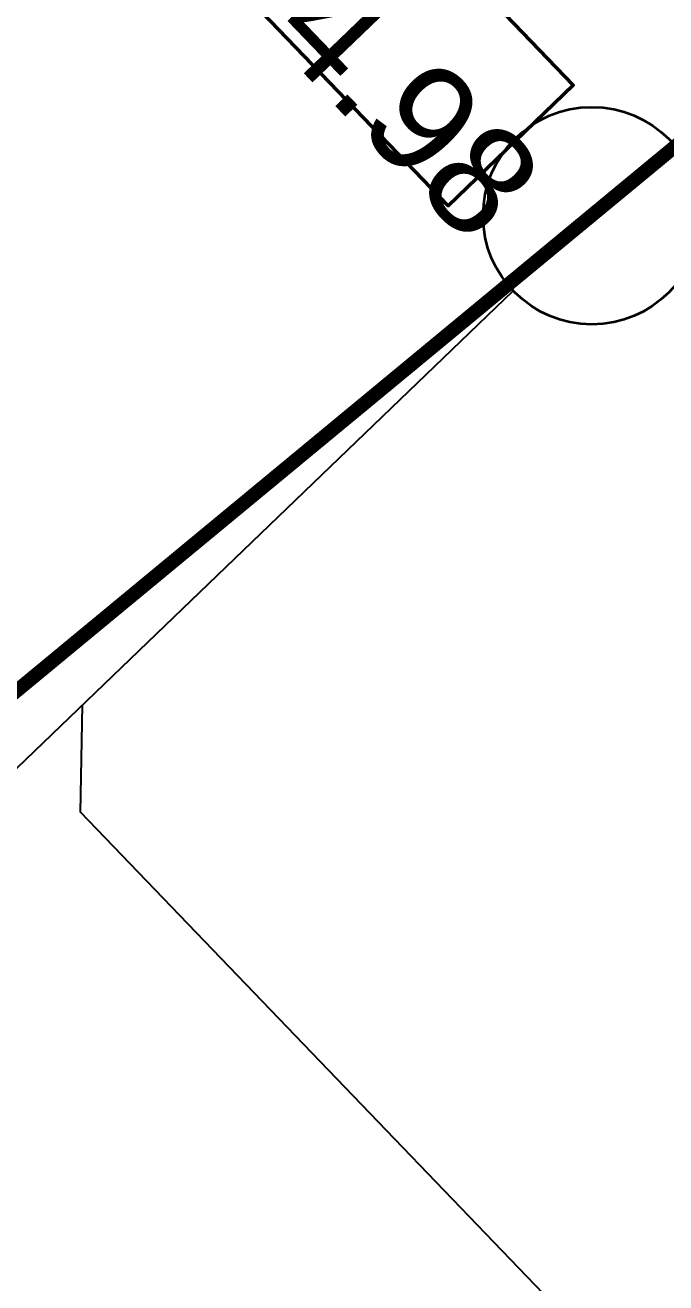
# Model space of a CAD drawing. Header units: metres. Extents: x 2687650.8 to 2687727.1, y 1234407.3 to 1234484.3.
# Drawn here: x 2687665.744 to 2687668.109, y 1234453.956 to 1234458.598 of the extents above; entities that cross this region are included whole.
import ezdxf

# ---------------------------------------------------------------- set-up
doc = ezdxf.new("R2010")
doc.units = ezdxf.units.M
doc.layers.add('PDF_3D_Kurven', color=7, linetype='Continuous', true_color=0xdda500)
doc.layers.add('PDF_AV_01234-Bobe-Gartenanlage', color=7, linetype='Continuous', true_color=0xfdfdfd)
for name, color, linetype in [('PDF_A-KOTEN', 7, 'Continuous'), ('PDF_AV_01211-Bobe-Gebaeude', 7, 'Continuous'), ('PDF_PDF_Geometrie', 5, 'Continuous'), ('PDF_Text', 7, 'Continuous')]:
    doc.layers.add(name, color=color, linetype=linetype)
doc.styles.add('PDF Arial', font='arial.ttf')

# ---------------------------------------------------------------- blocks, each defined once
blk = doc.blocks.new('A$C1c84ec86')
at = {"layer": 'PDF_3D_Kurven', "lineweight": 0}
blk.add_lwpolyline([(599.98, 1389.83, 4.98, 4.98, 0), (606.75, 1378.08, 5.21, 5.21, 0), (614.27, 1364.22, 4.99, 4.99, 0), (618.18, 1342.41, 5.05, 5.05, 0), (625.38, 1298.6, 4.94, 4.94, 0), (633.21, 1255.1, 5.02, 5.02, 0), (638.5, 1234.67, 4.92, 4.92, 0), (649.09, 1238.8, 5.11, 5.11, 0), (665.6, 1249.28, 5.03, 5.03, 0), (677.98, 1257.11, 0, 0, 0), (705.18, 1270.76, 0, 0, 0), (758.84, 1297.01, 0, 0, 0), (813.03, 1322.94, 0, 0, 0), (841.5, 1334.58, 0, 0, 0)], format="xyseb", dxfattribs=at)
at = {"layer": 'PDF_A-KOTEN', "lineweight": 50}
blk.add_lwpolyline([(650.89, 1507.73), (650.89, 1571.86), (817.89, 1571.86), (817.89, 1507.73)], close=True, dxfattribs=at)
at = {"layer": 'PDF_AV_01211-Bobe-Gebaeude', "lineweight": 0, "const_width": 5.14}
blk.add_lwpolyline([(1914.77, 2193.33), (911.66, 2268.68), (821.6, 1068.94), (1822.69, 992.84)], dxfattribs=at)
at = {"layer": 'PDF_AV_01234-Bobe-Gartenanlage', "lineweight": 25}
for points in [[(859.81, 1578), (859.81, 1578.85)], [(859.38, 1573.35), (859.59, 1574.19)], [(859.59, 1576.31), (859.81, 1576.94)], [(859.59, 1575.25), (859.59, 1575.89)], [(859.59, 1574.4), (859.59, 1575.04)], [(859.81, 1577.16), (859.81, 1577.79)], [(859.17, 1570.59), (859.38, 1571.44)], [(859.17, 1569.75), (859.17, 1570.38)], [(859.17, 1568.69), (859.17, 1569.54)], [(859.38, 1572.5), (859.38, 1573.13)], [(859.38, 1571.65), (859.38, 1572.29)], [(858.75, 1565.09), (858.96, 1565.73)], [(858.75, 1564.24), (858.75, 1564.88)], [(858.96, 1567.84), (859.17, 1568.48)], [(858.96, 1567), (858.96, 1567.63)], [(858.96, 1565.94), (858.96, 1566.78)], [(858.32, 1559.59), (858.54, 1560.22)], [(858.54, 1562.34), (858.75, 1562.97)], [(858.54, 1561.28), (858.54, 1562.13)], [(858.54, 1560.43), (858.54, 1561.07)], [(858.75, 1563.19), (858.75, 1564.03)], [(858.11, 1556.84), (858.32, 1557.47)], [(858.11, 1555.78), (858.11, 1556.41)], [(858.11, 1554.93), (858.11, 1555.57)], [(858.32, 1558.53), (858.32, 1559.38)], [(858.32, 1557.68), (858.32, 1558.32)], [(857.69, 1551.12), (857.9, 1551.97)], [(857.69, 1550.27), (857.69, 1550.91)], [(857.9, 1553.87), (858.11, 1554.72)], [(857.9, 1553.03), (857.9, 1553.66)], [(857.9, 1552.18), (857.9, 1552.81)], [(857.27, 1545.62), (857.48, 1546.25)], [(857.48, 1548.37), (857.69, 1549)], [(857.48, 1547.52), (857.48, 1548.16)], [(857.48, 1546.46), (857.48, 1547.31)], [(857.69, 1549.22), (857.69, 1550.06)], [(857.05, 1542.87), (857.27, 1543.5)], [(857.05, 1541.81), (857.05, 1542.65)], [(857.05, 1540.96), (857.05, 1541.6)], [(857.27, 1544.77), (857.27, 1545.41)], [(857.27, 1543.71), (857.27, 1544.35)], [(856.63, 1537.36), (856.84, 1538)], [(856.63, 1536.3), (856.63, 1536.94)], [(856.84, 1540.11), (857.05, 1540.75)], [(856.84, 1539.06), (856.84, 1539.9)], [(856.84, 1538.21), (856.84, 1538.84)], [(856.42, 1533.55), (856.42, 1534.19)], [(856.42, 1532.71), (856.42, 1533.34)], [(856.42, 1531.65), (856.42, 1532.49)], [(856.63, 1535.46), (856.63, 1536.09)], [(856.63, 1534.4), (856.63, 1535.25)], [(856, 1528.05), (856, 1528.68)], [(856, 1526.99), (856, 1527.84)], [(856.21, 1530.8), (856.21, 1531.44)], [(856.21, 1529.74), (856.21, 1530.59)], [(856.21, 1528.9), (856.21, 1529.53)], [(855.57, 1522.33), (855.57, 1523.18)], [(855.78, 1525.3), (855.78, 1525.93)], [(855.78, 1524.24), (855.78, 1524.87)], [(855.78, 1523.39), (855.78, 1524.03)], [(856, 1526.14), (856, 1526.78)], [(855.36, 1519.58), (855.36, 1520.43)], [(855.36, 1518.74), (855.36, 1519.37)], [(855.36, 1517.89), (855.36, 1518.52)], [(855.57, 1521.49), (855.57, 1522.12)], [(855.57, 1520.64), (855.57, 1521.28)], [(854.94, 1514.08), (855.15, 1514.71)], [(854.94, 1513.23), (854.94, 1513.87)], [(855.15, 1516.83), (855.36, 1517.47)], [(855.15, 1515.98), (855.15, 1516.62)], [(855.15, 1514.93), (855.15, 1515.77)], [(854.51, 1508.57), (854.73, 1509.21)], [(854.73, 1511.33), (854.94, 1511.96)], [(854.73, 1510.27), (854.73, 1511.11)], [(854.73, 1509.42), (854.73, 1510.06)], [(854.94, 1512.17), (854.94, 1513.02)], [(854.3, 1505.82), (854.51, 1506.46)], [(854.3, 1504.76), (854.3, 1505.4)], [(854.3, 1503.92), (854.3, 1504.55)], [(854.51, 1507.52), (854.51, 1508.36)], [(854.51, 1506.67), (854.51, 1507.3)], [(853.88, 1500.11), (854.09, 1500.95)], [(853.88, 1499.26), (853.88, 1499.9)], [(854.09, 1502.86), (854.3, 1503.71)], [(854.09, 1502.01), (854.09, 1502.65)], [(854.09, 1501.17), (854.09, 1501.8)], [(853.46, 1494.6), (853.67, 1495.24)], [(853.67, 1497.36), (853.88, 1497.99)], [(853.67, 1496.51), (853.67, 1497.14)], [(853.67, 1495.45), (853.67, 1496.3)], [(853.88, 1498.2), (853.88, 1499.05)], [(853.24, 1491.85), (853.46, 1492.49)], [(853.24, 1490.79), (853.24, 1491.64)], [(853.24, 1489.95), (853.24, 1490.58)], [(853.46, 1493.76), (853.46, 1494.39)], [(853.46, 1492.7), (853.46, 1493.55)], [(852.82, 1486.35), (853.03, 1486.98)], [(852.82, 1485.29), (852.82, 1485.93)], [(853.03, 1489.1), (853.24, 1489.74)], [(853.03, 1488.04), (853.03, 1488.89)], [(853.03, 1487.2), (853.03, 1487.83)], [(852.4, 1480.63), (852.61, 1481.48)], [(852.61, 1483.39), (852.82, 1484.23)], [(852.61, 1482.54), (852.61, 1483.17)], [(852.61, 1481.69), (852.61, 1482.33)], [(852.82, 1484.44), (852.82, 1485.08)], [(852.19, 1477.88), (852.4, 1478.52)], [(852.19, 1477.04), (852.19, 1477.67)], [(852.19, 1475.98), (852.19, 1476.82)], [(852.4, 1479.79), (852.4, 1480.42)], [(852.4, 1478.73), (852.4, 1479.58)], [(851.76, 1472.38), (851.97, 1473.01)], [(851.76, 1471.32), (851.76, 1472.17)], [(851.97, 1475.13), (852.19, 1475.77)], [(851.97, 1474.28), (851.97, 1474.92)], [(851.97, 1473.23), (851.97, 1473.86)], [(851.55, 1469.63), (851.76, 1470.26)], [(851.55, 1468.57), (851.55, 1469.42)], [(851.55, 1467.72), (851.55, 1468.36)], [(851.55, 1466.88), (851.55, 1467.51)], [(851.76, 1470.47), (851.76, 1471.11)], [(851.13, 1463.07), (851.13, 1463.7)], [(851.13, 1462.22), (851.13, 1462.85)], [(851.34, 1465.82), (851.34, 1466.45)], [(851.34, 1464.97), (851.34, 1465.61)], [(851.34, 1463.91), (851.34, 1464.76)], [(850.7, 1457.56), (850.7, 1458.2)], [(850.92, 1460.31), (850.92, 1460.95)], [(850.92, 1459.26), (850.92, 1460.1)], [(850.92, 1458.41), (850.92, 1459.04)], [(851.13, 1461.16), (851.13, 1462.01)], [(850.49, 1454.81), (850.49, 1455.45)], [(850.49, 1453.75), (850.49, 1454.39)], [(850.49, 1452.91), (850.49, 1453.54)], [(850.7, 1456.5), (850.7, 1457.35)], [(850.7, 1455.66), (850.7, 1456.29)], [(850.07, 1449.1), (850.28, 1449.94)], [(850.07, 1448.25), (850.07, 1448.88)], [(850.28, 1451.85), (850.28, 1452.69)], [(850.28, 1451), (850.28, 1451.64)], [(850.28, 1450.15), (850.28, 1450.79)], [(849.64, 1443.59), (849.86, 1444.23)], [(849.86, 1446.34), (850.07, 1446.98)], [(849.86, 1445.5), (849.86, 1446.13)], [(849.86, 1444.44), (849.86, 1445.29)], [(850.07, 1447.4), (850.07, 1448.04)], [(849.43, 1440.84), (849.64, 1441.48)], [(849.43, 1439.78), (849.43, 1440.63)], [(849.43, 1438.94), (849.43, 1439.57)], [(849.64, 1442.75), (849.64, 1443.38)], [(849.64, 1441.69), (849.64, 1442.53)], [(849.01, 1435.34), (849.22, 1435.97)], [(849.01, 1434.28), (849.01, 1434.91)], [(849.22, 1438.09), (849.43, 1438.72)], [(849.22, 1437.03), (849.22, 1437.88)], [(849.22, 1436.18), (849.22, 1436.82)], [(848.59, 1429.62), (848.8, 1430.47)], [(848.8, 1432.37), (849.01, 1433.22)], [(848.8, 1431.53), (848.8, 1432.16)], [(848.8, 1430.68), (848.8, 1431.32)], [(849.01, 1433.43), (849.01, 1434.07)], [(848.37, 1426.87), (848.59, 1427.51)], [(848.37, 1426.02), (848.37, 1426.66)], [(848.37, 1424.97), (848.37, 1425.81)], [(848.59, 1428.78), (848.59, 1429.41)], [(848.59, 1427.93), (848.59, 1428.56)], [(847.95, 1421.37), (848.16, 1422)], [(847.95, 1420.31), (847.95, 1421.16)], [(848.16, 1424.12), (848.37, 1424.75)], [(848.16, 1423.27), (848.16, 1423.91)], [(848.16, 1422.21), (848.16, 1423.06)], [(847.53, 1415.86), (847.74, 1416.5)], [(847.74, 1418.62), (847.95, 1419.25)], [(847.74, 1417.56), (847.74, 1418.4)], [(847.74, 1416.71), (847.74, 1417.34)], [(847.95, 1419.46), (847.95, 1420.1)], [(847.32, 1412.9), (847.53, 1413.75)], [(847.32, 1412.05), (847.32, 1412.69)], [(847.32, 1411.21), (847.32, 1411.84)], [(847.53, 1414.8), (847.53, 1415.44)], [(847.53, 1413.96), (847.53, 1414.59)], [(846.89, 1407.4), (847.1, 1408.03)], [(846.89, 1406.55), (846.89, 1407.18)], [(847.1, 1410.15), (847.32, 1410.99)], [(847.1, 1409.3), (847.1, 1409.94)], [(847.1, 1408.24), (847.1, 1409.09)], [(846.47, 1401.89), (846.68, 1402.53)], [(846.68, 1404.64), (846.89, 1405.28)], [(846.68, 1403.8), (846.68, 1404.43)], [(846.68, 1402.74), (846.68, 1403.37)], [(846.89, 1405.49), (846.89, 1406.34)], [(846.26, 1398.08), (846.26, 1398.93)], [(846.26, 1397.24), (846.26, 1397.87)], [(846.47, 1400.83), (846.47, 1401.68)], [(846.47, 1399.99), (846.47, 1400.62)], [(846.47, 1399.14), (846.47, 1399.78)], [(845.83, 1392.58), (845.83, 1393.21)], [(846.05, 1395.33), (846.05, 1395.97)], [(846.05, 1394.48), (846.05, 1395.12)], [(846.05, 1393.43), (846.05, 1394.27)], [(846.26, 1396.39), (846.26, 1397.02)], [(845.62, 1389.83), (845.62, 1390.46)], [(845.62, 1388.77), (845.62, 1389.62)], [(845.62, 1387.92), (845.62, 1388.56)], [(845.83, 1391.73), (845.83, 1392.37)], [(845.83, 1390.67), (845.83, 1391.52)], [(845.2, 1384.32), (845.2, 1384.96)], [(845.2, 1383.27), (845.2, 1383.9)], [(845.41, 1387.08), (845.41, 1387.71)], [(845.41, 1386.02), (845.41, 1386.86)], [(845.41, 1385.17), (845.41, 1385.81)], [(844.78, 1378.61), (844.99, 1379.46)], [(844.99, 1381.36), (845.2, 1382.21)], [(844.99, 1380.51), (844.99, 1381.15)], [(844.99, 1379.67), (844.99, 1380.3)], [(845.2, 1382.42), (845.2, 1383.05)], [(844.56, 1375.86), (844.78, 1376.49)], [(844.56, 1375.01), (844.56, 1375.65)], [(844.56, 1373.95), (844.56, 1374.8)], [(844.78, 1377.76), (844.78, 1378.4)], [(844.78, 1376.92), (844.78, 1377.55)], [(844.14, 1370.35), (844.35, 1370.99)], [(844.14, 1369.3), (844.14, 1370.14)], [(844.35, 1373.11), (844.56, 1373.74)], [(844.35, 1372.26), (844.35, 1372.89)], [(844.35, 1371.2), (844.35, 1372.05)], [(843.72, 1364.85), (843.93, 1365.49)], [(843.93, 1367.6), (844.14, 1368.24)], [(843.93, 1366.54), (843.93, 1367.39)], [(843.93, 1365.7), (843.93, 1366.33)], [(844.14, 1368.45), (844.14, 1369.08)], [(843.51, 1361.89), (843.72, 1362.73)], [(843.51, 1361.04), (843.51, 1361.68)], [(843.51, 1360.19), (843.51, 1360.83)], [(843.72, 1363.79), (843.72, 1364.43)], [(843.72, 1362.95), (843.72, 1363.58)], [(843.08, 1356.38), (843.29, 1357.02)], [(843.08, 1355.54), (843.08, 1356.17)], [(843.29, 1359.14), (843.51, 1359.98)], [(843.29, 1358.29), (843.29, 1358.92)], [(843.29, 1357.44), (843.29, 1358.08)], [(842.66, 1350.88), (842.87, 1351.52)], [(842.87, 1353.63), (843.08, 1354.27)], [(842.87, 1352.79), (842.87, 1353.42)], [(842.87, 1351.73), (842.87, 1352.57)], [(843.08, 1354.48), (843.08, 1355.33)], [(842.45, 1348.13), (842.66, 1348.76)], [(842.45, 1347.07), (842.45, 1347.92)], [(842.45, 1346.22), (842.45, 1346.86)], [(842.66, 1349.82), (842.66, 1350.67)], [(842.66, 1348.98), (842.66, 1349.61)], [(842.02, 1342.41), (842.24, 1343.26)], [(842.02, 1341.57), (842.02, 1342.2)], [(842.24, 1345.38), (842.45, 1346.01)], [(842.24, 1344.32), (842.24, 1344.95)], [(842.24, 1343.47), (842.24, 1344.11)], [(841.6, 1336.91), (841.81, 1337.55)], [(841.81, 1339.66), (842.02, 1340.51)], [(841.81, 1338.82), (841.81, 1339.45)], [(841.81, 1337.76), (841.81, 1338.6)], [(842.02, 1340.72), (842.02, 1341.36)], [(841.39, 1334.16), (841.6, 1334.79)], [(841.39, 1333.31), (841.39, 1333.95)], [(841.39, 1332.25), (841.39, 1333.1)], [(841.6, 1336.06), (841.6, 1336.7)], [(841.6, 1335.01), (841.6, 1335.85)], [(840.97, 1327.6), (840.97, 1328.44)], [(841.18, 1330.35), (841.18, 1331.2)], [(841.18, 1329.5), (841.18, 1330.14)], [(841.18, 1328.66), (841.18, 1329.29)], [(841.39, 1331.41), (841.39, 1332.04)], [(840.75, 1324.85), (840.75, 1325.48)], [(840.75, 1324), (840.75, 1324.63)], [(840.75, 1322.94), (840.75, 1323.79)], [(840.97, 1326.75), (840.97, 1327.39)], [(840.97, 1325.9), (840.97, 1326.54)], [(840.33, 1319.34), (840.33, 1319.98)], [(840.33, 1318.28), (840.33, 1319.13)], [(840.54, 1322.09), (840.54, 1322.73)], [(840.54, 1321.25), (840.54, 1321.88)], [(840.54, 1320.19), (840.54, 1321.03)], [(839.91, 1313.84), (840.12, 1314.47)], [(840.12, 1316.59), (840.12, 1317.22)], [(840.12, 1315.53), (840.12, 1316.38)], [(840.12, 1314.68), (840.12, 1315.32)], [(840.33, 1317.44), (840.33, 1318.07)], [(839.7, 1310.87), (839.91, 1311.72)], [(839.7, 1310.03), (839.7, 1310.66)], [(839.7, 1309.18), (839.7, 1309.82)], [(839.91, 1312.78), (839.91, 1313.41)], [(839.91, 1311.93), (839.91, 1312.57)], [(839.27, 1305.37), (839.48, 1306.01)], [(839.27, 1304.52), (839.27, 1305.16)], [(839.48, 1308.12), (839.7, 1308.97)], [(839.48, 1307.28), (839.48, 1307.91)], [(839.48, 1306.43), (839.48, 1307.06)], [(838.85, 1299.87), (839.06, 1300.5)], [(839.06, 1302.62), (839.27, 1303.25)], [(839.06, 1301.77), (839.06, 1302.41)], [(839.06, 1300.71), (839.06, 1301.56)], [(839.27, 1303.47), (839.27, 1304.31)], [(838.64, 1297.12), (838.85, 1297.75)], [(838.64, 1296.06), (838.64, 1296.9)], [(838.64, 1295.21), (838.64, 1295.85)], [(838.85, 1298.81), (838.85, 1299.66)], [(838.85, 1297.96), (838.85, 1298.6)], [(838.21, 1291.4), (838.43, 1292.25)], [(838.21, 1290.55), (838.21, 1291.19)], [(838.43, 1294.36), (838.64, 1295)], [(838.43, 1293.31), (838.43, 1293.94)], [(838.43, 1292.46), (838.43, 1293.09)], [(837.79, 1285.9), (838, 1286.53)], [(838, 1288.65), (838.21, 1289.5)], [(838, 1287.8), (838, 1288.44)], [(838, 1286.96), (838, 1287.59)], [(838.21, 1289.71), (838.21, 1290.34)], [(837.58, 1283.15), (837.79, 1283.78)], [(837.58, 1282.3), (837.58, 1282.93)], [(837.58, 1281.24), (837.58, 1282.09)], [(837.79, 1285.05), (837.79, 1285.69)], [(837.79, 1283.99), (837.79, 1284.84)], [(837.16, 1277.64), (837.37, 1278.28)], [(837.16, 1276.58), (837.16, 1277.43)], [(837.37, 1280.39), (837.58, 1281.03)], [(837.37, 1279.34), (837.37, 1280.18)], [(837.37, 1278.49), (837.37, 1279.12)], [(836.94, 1274.89), (837.16, 1275.53)], [(836.94, 1273.83), (836.94, 1274.47)], [(836.94, 1272.99), (836.94, 1273.62)], [(837.16, 1275.74), (837.16, 1276.37)]]:
    blk.add_lwpolyline(points, dxfattribs=at)
at = {"layer": 'PDF_PDF_Geometrie', "color": 16, "lineweight": 25, "true_color": 0x7f0000}
for points in [[(857.27, 558.6), (857.27, 1503.28)], [(2320.33, 564.1), (1629.65, 1254.78), (885.21, 1254.78), (857.27, 1282.72)]]:
    blk.add_lwpolyline(points, dxfattribs=at)
at = {"layer": 'PDF_PDF_Geometrie', "color": 34, "lineweight": 35, "true_color": 0x9f3f1f}
blk.add_circle((857.35, 1543.42), 40.13, dxfattribs=at)
at = {"layer": 'PDF_Text', "insert": (664.22, 1502.64), "char_height": 40.002, "attachment_point": 7, "style": 'PDF Arial'}
blk.add_mtext('474.98', dxfattribs=at)

msp = doc.modelspace()

# ---------------------------------------------------------------- block references
at = {"xscale": 0.01, "yscale": 0.01, "zscale": 0.01, "rotation": 313.8734409291175}
msp.add_blockref('A$C1c84ec86', (2687650.7677, 1234453.3784), dxfattribs=at)

doc.saveas('drawing.dxf')
